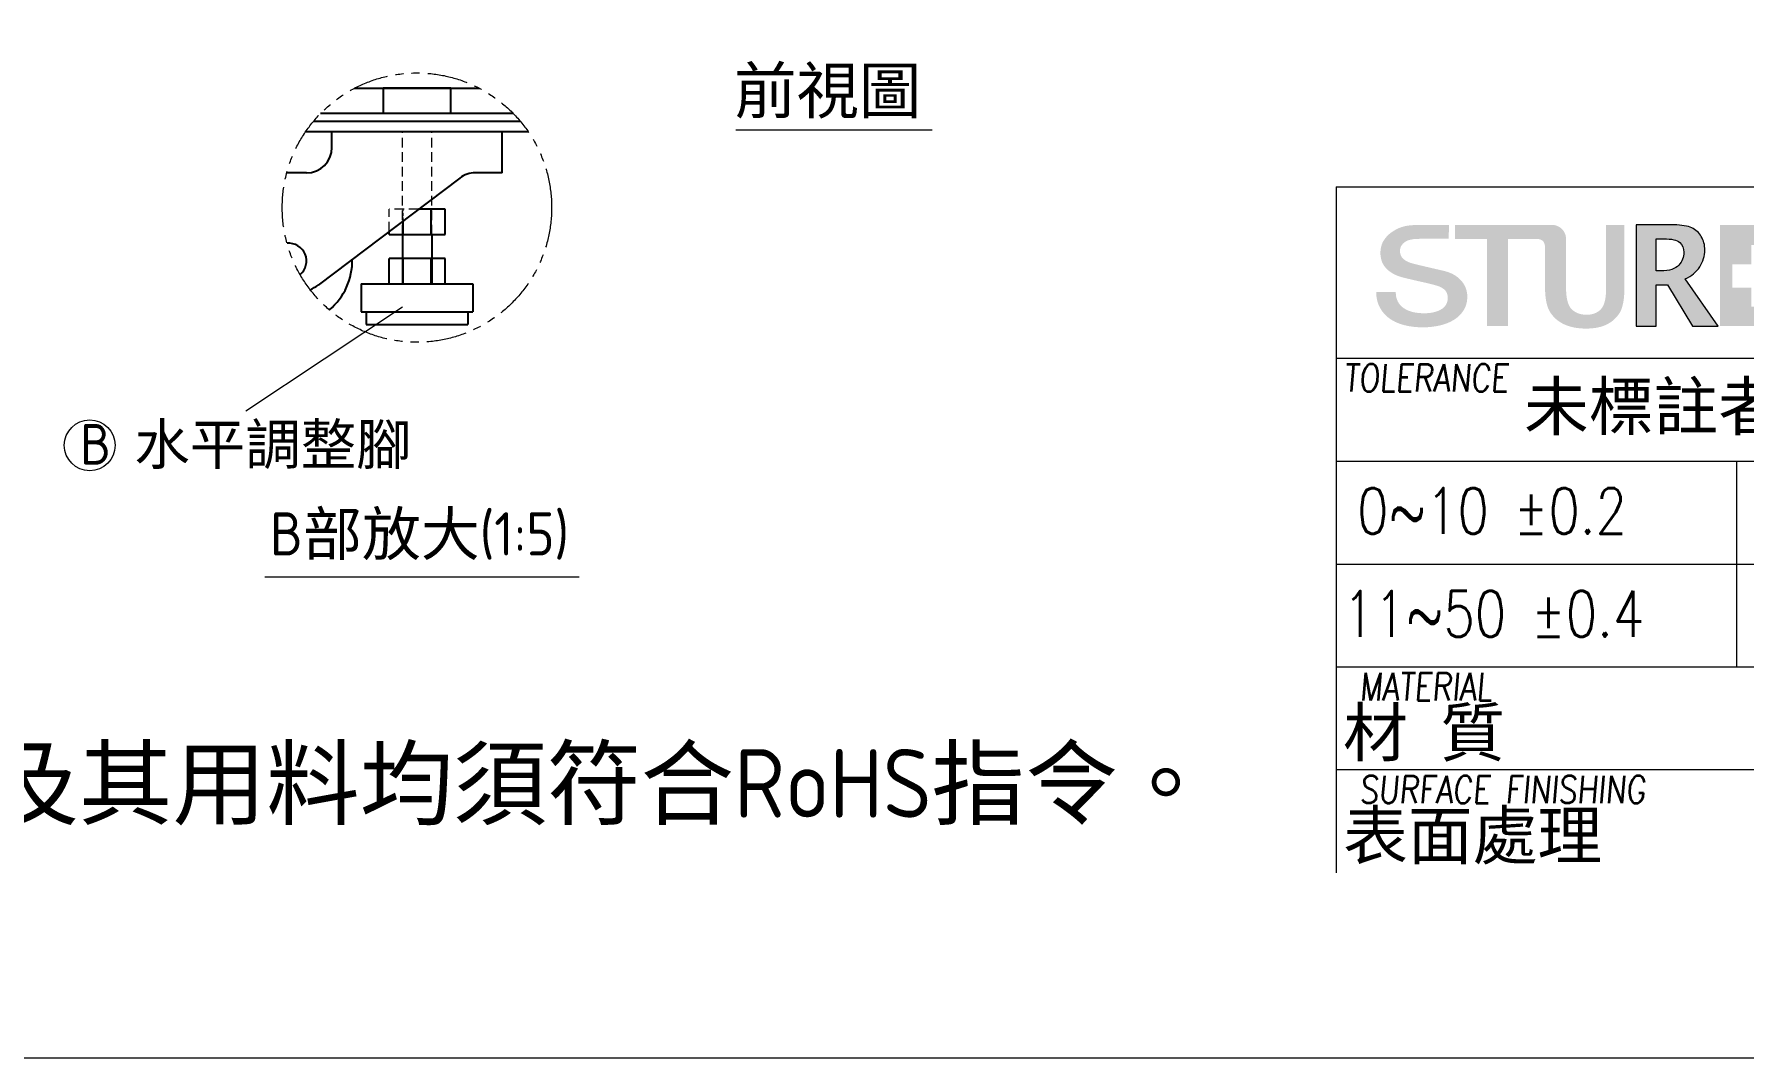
# Model space of a CAD drawing. Header units: millimetres. Extents: x -215875 to 13185, y -2277 to 9270.
# Drawn here: x 4454 to 7818, y 0 to 2014 of the extents above; entities that cross this region are included whole.
import ezdxf

# ---------------------------------------------------------------- set-up
doc = ezdxf.new("R2010")
doc.units = ezdxf.units.MM
doc.header["$MEASUREMENT"] = 0
doc.linetypes.add('HIDDEN', pattern=[9.525, 6.35, -3.175])
doc.linetypes.add('PHANTOM2', pattern=[31.75, 15.875, -3.175, 3.175, -3.175, 3.175, -3.175])
doc.layers.get('0').update_dxf_attribs({"lineweight": 25})
for name, color, linetype, lineweight in [('D', 3, 'Continuous', 13), ('F', 7, 'Continuous', 15), ('H', 2, 'HIDDEN', 15)]:
    doc.layers.add(name, color=color, linetype=linetype, lineweight=lineweight)
doc.styles.get("Standard").update_dxf_attribs({"font": 'KAIU.TTF'})
doc.styles.add('STU25', font='isocp2.shx')
doc.styles.add('Text', font='romans.shx', dxfattribs={"width": 0.8, "oblique": 10})

# ---------------------------------------------------------------- blocks, each defined once
blk = doc.blocks.new('新駿LOGO')
at = {"layer": 'F'}
h = blk.add_hatch(color=256, dxfattribs=at)
edge = h.paths.add_edge_path()
edge.add_spline(control_points=[(-529.051, -442.142), (-529.051, -442.306), (-529.019, -442.447), (-528.955, -442.564), (-528.891, -442.681), (-528.802, -442.776), (-528.688, -442.851), (-528.574, -442.925), (-528.443, -442.98), (-528.294, -443.014), (-528.146, -443.048), (-527.986, -443.065), (-527.812, -443.065), (-527.625, -443.065), (-527.465, -443.046), (-527.333, -443.008), (-527.2, -442.969), (-527.093, -442.92), (-527.011, -442.86), (-526.929, -442.799), (-526.87, -442.73), (-526.833, -442.652), (-526.797, -442.573), (-526.778, -442.494), (-526.778, -442.413), (-526.778, -442.248), (-526.821, -442.126), (-526.905, -442.048), (-526.99, -441.97), (-527.082, -441.914), (-527.182, -441.882), (-527.356, -441.826), (-527.558, -441.773), (-527.788, -441.722), (-528.018, -441.672), (-528.302, -441.606), (-528.64, -441.526), (-528.85, -441.478), (-529.024, -441.415), (-529.164, -441.336), (-529.303, -441.257), (-529.413, -441.17), (-529.495, -441.074), (-529.578, -440.977), (-529.636, -440.874), (-529.67, -440.766), (-529.704, -440.657), (-529.721, -440.546), (-529.721, -440.434), (-529.721, -440.216), (-529.67, -440.028), (-529.567, -439.869), (-529.464, -439.71), (-529.329, -439.579), (-529.16, -439.474), (-528.991, -439.37), (-528.855, -439.306), (-528.64, -439.256), (-528.426, -439.205), (-528.133, -439.204), (-527.915, -439.204), (-527.659, -439.204), (-526.729, -439.204), (-526.729, -439.204), (-526.729, -439.204), (-526.732, -439.805), (-526.732, -439.805), (-526.732, -439.805), (-528.141, -439.796), (-528.282, -439.825), (-528.386, -439.847), (-528.478, -439.858), (-528.565, -439.9), (-528.651, -439.942), (-528.723, -439.999), (-528.78, -440.072), (-528.837, -440.144), (-528.866, -440.235), (-528.866, -440.343), (-528.866, -440.496), (-528.812, -440.616), (-528.705, -440.702), (-528.598, -440.789), (-528.458, -440.854), (-528.284, -440.898), (-528.266, -440.902), (-528.194, -440.919), (-528.069, -440.95), (-527.943, -440.98), (-527.803, -441.013), (-527.648, -441.049), (-527.493, -441.086), (-527.341, -441.121), (-527.193, -441.155), (-527.044, -441.189), (-526.938, -441.214), (-526.874, -441.231), (-526.715, -441.275), (-526.576, -441.335), (-526.457, -441.411), (-526.338, -441.488), (-526.239, -441.575), (-526.159, -441.674), (-526.079, -441.773), (-526.02, -441.878), (-525.981, -441.991), (-525.943, -442.103), (-525.923, -442.216), (-525.923, -442.329), (-525.923, -442.57), (-525.979, -442.776), (-526.091, -442.947), (-526.203, -443.118), (-526.349, -443.258), (-526.532, -443.366), (-526.715, -443.476), (-526.922, -443.555), (-527.155, -443.605), (-527.388, -443.655), (-527.625, -443.681), (-527.867, -443.681), (-528.145, -443.681), (-528.408, -443.65), (-528.653, -443.59), (-528.9, -443.53), (-529.115, -443.437), (-529.297, -443.313), (-529.48, -443.188), (-529.626, -443.028), (-529.735, -442.833), (-529.845, -442.637), (-529.902, -442.407), (-529.906, -442.142), (-529.906, -442.142), (-529.051, -442.142), (-529.051, -442.142)], knot_values=[0, 0, 0, 0, 1, 1, 1, 2, 2, 2, 3, 3, 3, 4, 4, 4, 5, 5, 5, 6, 6, 6, 7, 7, 7, 8, 8, 8, 9, 9, 9, 10, 10, 10, 11, 11, 11, 12, 12, 12, 13, 13, 13, 14, 14, 14, 15, 15, 15, 16, 16, 16, 17, 17, 17, 18, 18, 18, 19, 19, 19, 20, 20, 20, 21, 21, 21, 22, 22, 22, 23, 23, 23, 24, 24, 24, 25, 25, 25, 26, 26, 26, 27, 27, 27, 28, 28, 28, 29, 29, 29, 30, 30, 30, 31, 31, 31, 32, 32, 32, 33, 33, 33, 34, 34, 34, 35, 35, 35, 36, 36, 36, 37, 37, 37, 38, 38, 38, 39, 39, 39, 40, 40, 40, 41, 41, 41, 42, 42, 42, 43, 43, 43, 44, 44, 44, 45, 45, 45, 45], degree=3, periodic=0)
edge = h.paths.add_edge_path()
edge.add_spline(control_points=[(-522.525, -440.141), (-522.54, -440.04), (-522.569, -439.94), (-522.628, -439.896), (-522.768, -439.792), (-522.902, -439.814), (-522.902, -439.814), (-522.902, -439.814), (-523.024, -439.814), (-523.024, -439.814), (-523.024, -439.814), (-524.139, -439.814), (-524.139, -439.814), (-524.139, -439.814), (-524.139, -443.624), (-524.139, -443.624), (-524.139, -443.624), (-525.057, -443.624), (-525.057, -443.624), (-525.057, -443.624), (-525.057, -439.814), (-525.057, -439.814), (-525.057, -439.814), (-526.468, -439.814), (-526.468, -439.814), (-526.468, -439.814), (-526.468, -439.204), (-526.468, -439.204), (-526.468, -439.204), (-522.387, -439.204), (-522.387, -439.204)], knot_values=[5.578051, 5.578051, 5.578051, 5.578051, 6, 6, 6, 7, 7, 7, 8, 8, 8, 9, 9, 9, 10, 10, 10, 11, 11, 11, 12, 12, 12, 13, 13, 13, 14, 14, 14, 15, 15, 15, 15], degree=3, periodic=0)
edge.add_spline(control_points=[(-522.396, -439.204), (-522.311, -439.204), (-522.216, -439.204), (-522.216, -439.204), (-522.216, -439.204), (-521.96, -439.187), (-521.763, -439.406), (-521.582, -439.606), (-521.607, -439.851), (-521.607, -439.851), (-521.607, -439.851), (-521.607, -441.917), (-521.607, -441.917), (-521.607, -442.407), (-521.523, -442.732), (-521.357, -442.891), (-521.191, -443.051), (-520.975, -443.131), (-520.71, -443.131), (-520.449, -443.131), (-520.242, -443.052), (-520.087, -442.894), (-519.933, -442.736), (-519.855, -442.433), (-519.855, -441.982), (-519.855, -441.982), (-519.855, -439.204), (-519.855, -439.204), (-519.855, -439.204), (-519.054, -439.204), (-519.054, -439.204), (-519.054, -439.204), (-519.054, -441.919), (-519.054, -441.919), (-519.054, -442.431), (-519.119, -442.798), (-519.247, -443.02), (-519.375, -443.242), (-519.561, -443.417), (-519.804, -443.544), (-520.047, -443.671), (-520.354, -443.735), (-520.727, -443.735), (-521.094, -443.735), (-521.408, -443.676), (-521.671, -443.558), (-521.933, -443.439), (-522.142, -443.263), (-522.295, -443.029), (-522.448, -442.795), (-522.525, -442.422), (-522.525, -441.91), (-522.525, -441.91), (-522.525, -440.923), (-522.525, -440.141)], knot_values=[0.44538, 0.44538, 0.44538, 0.44538, 1, 1, 1, 2, 2, 2, 3, 3, 3, 4, 4, 4, 5, 5, 5, 6, 6, 6, 7, 7, 7, 8, 8, 8, 9, 9, 9, 10, 10, 10, 11, 11, 11, 12, 12, 12, 13, 13, 13, 14, 14, 14, 15, 15, 15, 16, 16, 16, 17, 17, 17, 17.603917, 17.603917, 17.603917, 17.603917], degree=3, periodic=0)
h = blk.add_hatch(color=256, dxfattribs=at)
edge = h.paths.add_edge_path()
edge.add_spline(control_points=[(-522.216, -439.204), (-522.216, -439.204), (-526.468, -439.204), (-526.468, -439.204)], knot_values=[14, 14, 14, 14, 15, 15, 15, 15], degree=3, periodic=0)
edge.add_spline(control_points=[(-526.468, -439.204), (-526.468, -439.204), (-526.468, -439.814), (-526.468, -439.814)], knot_values=[13, 13, 13, 13, 14, 14, 14, 14], degree=3, periodic=0)
edge.add_spline(control_points=[(-526.468, -439.814), (-526.468, -439.814), (-525.057, -439.814), (-525.057, -439.814)], knot_values=[12, 12, 12, 12, 13, 13, 13, 13], degree=3, periodic=0)
edge.add_spline(control_points=[(-525.057, -439.814), (-525.057, -439.814), (-525.057, -443.624), (-525.057, -443.624)], knot_values=[11, 11, 11, 11, 12, 12, 12, 12], degree=3, periodic=0)
edge.add_spline(control_points=[(-525.057, -443.624), (-525.057, -443.624), (-524.139, -443.624), (-524.139, -443.624)], knot_values=[10, 10, 10, 10, 11, 11, 11, 11], degree=3, periodic=0)
edge.add_spline(control_points=[(-524.139, -443.624), (-524.139, -443.624), (-524.139, -439.814), (-524.139, -439.814)], knot_values=[9, 9, 9, 9, 10, 10, 10, 10], degree=3, periodic=0)
edge.add_spline(control_points=[(-524.139, -439.814), (-524.139, -439.814), (-523.024, -439.814), (-523.024, -439.814)], knot_values=[8, 8, 8, 8, 9, 9, 9, 9], degree=3, periodic=0)
edge.add_spline(control_points=[(-523.024, -439.814), (-523.024, -439.814), (-522.902, -439.814), (-522.902, -439.814)], knot_values=[7, 7, 7, 7, 8, 8, 8, 8], degree=3, periodic=0)
edge.add_spline(control_points=[(-522.902, -439.814), (-522.902, -439.814), (-522.768, -439.792), (-522.628, -439.896)], knot_values=[6, 6, 6, 6, 7, 7, 7, 7], degree=3, periodic=0)
edge.add_spline(control_points=[(-522.628, -439.896), (-522.569, -439.94), (-522.54, -440.04), (-522.525, -440.141)], knot_values=[5.578051, 5.578051, 5.578051, 5.578051, 6, 6, 6, 6], degree=3, periodic=0)
edge.add_spline(control_points=[(-522.525, -440.141), (-522.525, -440.923), (-522.525, -441.91), (-522.525, -441.91)], knot_values=[17, 17, 17, 17, 17.603917, 17.603917, 17.603917, 17.603917], degree=3, periodic=0)
edge.add_spline(control_points=[(-522.525, -441.91), (-522.525, -442.422), (-522.448, -442.795), (-522.295, -443.029)], knot_values=[16, 16, 16, 16, 17, 17, 17, 17], degree=3, periodic=0)
edge.add_spline(control_points=[(-522.295, -443.029), (-522.142, -443.263), (-521.933, -443.439), (-521.671, -443.558)], knot_values=[15, 15, 15, 15, 16, 16, 16, 16], degree=3, periodic=0)
edge.add_spline(control_points=[(-521.671, -443.558), (-521.408, -443.676), (-521.094, -443.735), (-520.727, -443.735)], knot_values=[14, 14, 14, 14, 15, 15, 15, 15], degree=3, periodic=0)
edge.add_spline(control_points=[(-520.727, -443.735), (-520.354, -443.735), (-520.047, -443.671), (-519.804, -443.544)], knot_values=[13, 13, 13, 13, 14, 14, 14, 14], degree=3, periodic=0)
edge.add_spline(control_points=[(-519.804, -443.544), (-519.561, -443.417), (-519.375, -443.242), (-519.247, -443.02)], knot_values=[12, 12, 12, 12, 13, 13, 13, 13], degree=3, periodic=0)
edge.add_spline(control_points=[(-519.247, -443.02), (-519.119, -442.798), (-519.054, -442.431), (-519.054, -441.919)], knot_values=[11, 11, 11, 11, 12, 12, 12, 12], degree=3, periodic=0)
edge.add_spline(control_points=[(-519.054, -441.919), (-519.054, -441.919), (-519.054, -439.204), (-519.054, -439.204)], knot_values=[10, 10, 10, 10, 11, 11, 11, 11], degree=3, periodic=0)
edge.add_spline(control_points=[(-519.054, -439.204), (-519.054, -439.204), (-519.855, -439.204), (-519.855, -439.204)], knot_values=[9, 9, 9, 9, 10, 10, 10, 10], degree=3, periodic=0)
edge.add_spline(control_points=[(-519.855, -439.204), (-519.855, -439.204), (-519.855, -441.982), (-519.855, -441.982)], knot_values=[8, 8, 8, 8, 9, 9, 9, 9], degree=3, periodic=0)
edge.add_spline(control_points=[(-519.855, -441.982), (-519.855, -442.433), (-519.933, -442.736), (-520.087, -442.894)], knot_values=[7, 7, 7, 7, 8, 8, 8, 8], degree=3, periodic=0)
edge.add_spline(control_points=[(-520.087, -442.894), (-520.242, -443.052), (-520.449, -443.131), (-520.71, -443.131)], knot_values=[6, 6, 6, 6, 7, 7, 7, 7], degree=3, periodic=0)
edge.add_spline(control_points=[(-520.71, -443.131), (-520.975, -443.131), (-521.191, -443.051), (-521.357, -442.891)], knot_values=[5, 5, 5, 5, 6, 6, 6, 6], degree=3, periodic=0)
edge.add_spline(control_points=[(-521.357, -442.891), (-521.523, -442.732), (-521.607, -442.407), (-521.607, -441.917)], knot_values=[4, 4, 4, 4, 5, 5, 5, 5], degree=3, periodic=0)
edge.add_spline(control_points=[(-521.607, -441.917), (-521.607, -441.917), (-521.607, -439.851), (-521.607, -439.851)], knot_values=[3, 3, 3, 3, 4, 4, 4, 4], degree=3, periodic=0)
edge.add_spline(control_points=[(-521.607, -439.851), (-521.607, -439.851), (-521.582, -439.606), (-521.763, -439.406)], knot_values=[2, 2, 2, 2, 3, 3, 3, 3], degree=3, periodic=0)
edge.add_spline(control_points=[(-521.763, -439.406), (-521.96, -439.187), (-522.216, -439.204), (-522.216, -439.204)], knot_values=[1, 1, 1, 1, 2, 2, 2, 2], degree=3, periodic=0)
h = blk.add_hatch(color=256, dxfattribs=at)
edge = h.paths.add_edge_path()
edge.add_spline(control_points=[(-518.536, -443.624), (-518.536, -443.624), (-518.536, -439.204), (-518.536, -439.204), (-518.536, -439.204), (-516.884, -439.204), (-516.884, -439.204), (-516.545, -439.204), (-516.288, -439.246), (-516.111, -439.33), (-515.934, -439.415), (-515.794, -439.544), (-515.692, -439.716), (-515.59, -439.888), (-515.538, -440.082), (-515.538, -440.299), (-515.538, -440.557), (-515.613, -440.802), (-515.762, -441.032), (-515.912, -441.261), (-516.122, -441.437), (-516.394, -441.558), (-516.394, -441.558), (-514.952, -443.624), (-514.952, -443.624), (-514.952, -443.624), (-516.071, -443.624), (-516.071, -443.624), (-516.071, -443.624), (-517.172, -441.815), (-517.172, -441.815), (-517.172, -441.815), (-517.672, -441.815), (-517.672, -441.815), (-517.672, -441.815), (-517.672, -443.624), (-517.672, -443.624), (-517.672, -443.624), (-518.536, -443.624), (-518.536, -443.624)], knot_values=[0, 0, 0, 0, 1, 1, 1, 2, 2, 2, 3, 3, 3, 4, 4, 4, 5, 5, 5, 6, 6, 6, 7, 7, 7, 8, 8, 8, 9, 9, 9, 10, 10, 10, 11, 11, 11, 12, 12, 12, 13, 13, 13, 13], degree=3, periodic=0)
edge = h.paths.add_edge_path(flags=16)
edge.add_spline(control_points=[(-517.672, -441.21), (-517.672, -441.21), (-517.462, -441.21), (-517.462, -441.21), (-517.084, -441.21), (-516.822, -441.127), (-516.676, -440.962), (-516.53, -440.796), (-516.456, -440.609), (-516.456, -440.4), (-516.456, -440.219), (-516.515, -440.075), (-516.633, -439.968), (-516.751, -439.862), (-516.991, -439.809), (-517.351, -439.809), (-517.351, -439.809), (-517.672, -439.809), (-517.672, -439.809), (-517.672, -439.809), (-517.672, -441.21), (-517.672, -441.21)], knot_values=[0, 0, 0, 0, 1, 1, 1, 2, 2, 2, 3, 3, 3, 4, 4, 4, 5, 5, 5, 6, 6, 6, 7, 7, 7, 7], degree=3, periodic=0)
h = blk.add_hatch(color=256, dxfattribs=at)
edge = h.paths.add_edge_path()
edge.add_spline(control_points=[(-514.869, -439.204), (-514.869, -439.204), (-514.869, -443.624), (-514.869, -443.624)], knot_values=[0, 0, 0, 0, 1, 1, 1, 1], degree=3, periodic=0)
edge.add_spline(control_points=[(-514.869, -443.624), (-514.869, -443.624), (-513.047, -443.624), (-513.047, -443.624)], knot_values=[8, 8, 8, 8, 9, 9, 9, 9], degree=3, periodic=0)
edge.add_spline(control_points=[(-513.047, -443.624), (-512.514, -443.624), (-512.094, -443.524), (-511.788, -443.322)], knot_values=[7, 7, 7, 7, 8, 8, 8, 8], degree=3, periodic=0)
edge.add_spline(control_points=[(-511.788, -443.322), (-511.48, -443.121), (-511.247, -442.847), (-511.087, -442.501)], knot_values=[6, 6, 6, 6, 7, 7, 7, 7], degree=3, periodic=0)
edge.add_spline(control_points=[(-511.087, -442.501), (-510.927, -442.155), (-510.846, -441.761), (-510.846, -441.321)], knot_values=[5, 5, 5, 5, 6, 6, 6, 6], degree=3, periodic=0)
edge.add_spline(control_points=[(-510.846, -441.321), (-510.846, -440.871), (-510.931, -440.488), (-511.099, -440.17)], knot_values=[4, 4, 4, 4, 5, 5, 5, 5], degree=3, periodic=0)
edge.add_spline(control_points=[(-511.099, -440.17), (-511.267, -439.852), (-511.493, -439.612), (-511.777, -439.448)], knot_values=[3, 3, 3, 3, 4, 4, 4, 4], degree=3, periodic=0)
edge.add_spline(control_points=[(-511.777, -439.448), (-512.061, -439.285), (-512.457, -439.204), (-512.967, -439.204)], knot_values=[2, 2, 2, 2, 3, 3, 3, 3], degree=3, periodic=0)
edge.add_spline(control_points=[(-512.967, -439.204), (-512.967, -439.204), (-514.869, -439.204), (-514.869, -439.204)], knot_values=[1, 1, 1, 1, 2, 2, 2, 2], degree=3, periodic=0)
h.paths.add_polyline_path([(-514.335, -441.95), (-513.511, -441.95), (-513.511, -442.773), (-512.482, -442.773), (-512.482, -441.95), (-511.637, -441.95), (-511.637, -440.92), (-512.482, -440.92), (-512.482, -440.074), (-513.511, -440.074), (-513.511, -440.92), (-514.335, -440.92)], flags=16)
at = {"layer": 'F', "lineweight": 0}
for points, knots in [([(-518.536, -443.624), (-518.536, -443.624), (-518.536, -439.204), (-518.536, -439.204), (-518.536, -439.204), (-516.884, -439.204), (-516.884, -439.204), (-516.545, -439.204), (-516.288, -439.246), (-516.111, -439.33), (-515.934, -439.415), (-515.794, -439.544), (-515.692, -439.716), (-515.59, -439.888), (-515.538, -440.082), (-515.538, -440.299), (-515.538, -440.557), (-515.613, -440.802), (-515.762, -441.032), (-515.912, -441.261), (-516.122, -441.437), (-516.394, -441.558), (-516.394, -441.558), (-514.952, -443.624), (-514.952, -443.624), (-514.952, -443.624), (-516.071, -443.624), (-516.071, -443.624), (-516.071, -443.624), (-517.172, -441.815), (-517.172, -441.815), (-517.172, -441.815), (-517.672, -441.815), (-517.672, -441.815), (-517.672, -441.815), (-517.672, -443.624), (-517.672, -443.624), (-517.672, -443.624), (-518.536, -443.624), (-518.536, -443.624)], [0, 0, 0, 0, 1, 1, 1, 2, 2, 2, 3, 3, 3, 4, 4, 4, 5, 5, 5, 6, 6, 6, 7, 7, 7, 8, 8, 8, 9, 9, 9, 10, 10, 10, 11, 11, 11, 12, 12, 12, 13, 13, 13, 13]), ([(-517.672, -441.21), (-517.672, -441.21), (-517.462, -441.21), (-517.462, -441.21), (-517.084, -441.21), (-516.822, -441.127), (-516.676, -440.962), (-516.53, -440.796), (-516.456, -440.609), (-516.456, -440.4), (-516.456, -440.219), (-516.515, -440.075), (-516.633, -439.968), (-516.751, -439.862), (-516.991, -439.809), (-517.351, -439.809), (-517.351, -439.809), (-517.672, -439.809), (-517.672, -439.809), (-517.672, -439.809), (-517.672, -441.21), (-517.672, -441.21)], [0, 0, 0, 0, 1, 1, 1, 2, 2, 2, 3, 3, 3, 4, 4, 4, 5, 5, 5, 6, 6, 6, 7, 7, 7, 7])]:
    blk.add_open_spline(points, degree=3, knots=knots, dxfattribs=at)

msp = doc.modelspace()

# ---------------------------------------------------------------- linework, layer by layer
for p, q in [((5084.574, 1907.794), (5329.904, 1907.794)), ((4988.728, 1822.794), (5425.75, 1822.794)), ((5040.001, 1791.184), (5040.001, 1822.794)), ((5375.001, 1741.184), (5375.001, 1822.794)), ((4990.001, 1741.184), (4951.22, 1741.184)), ((5291.627, 1731.084), (5012.699, 1520.443)), ((5375.001, 1741.184), (5321.76, 1741.184)), ((5262.501, 1669.896), (5210.602, 1669.896)), ((5235.001, 1619.896), (5235.001, 1669.896)), ((5262.501, 1619.896), (5262.501, 1669.896)), ((5152.501, 1619.896), (5152.501, 1626.019)), ((5152.501, 1619.896), (5262.501, 1619.896)), ((5178.751, 1619.896), (5178.751, 1522.794)), ((5180.001, 1619.896), (5180.001, 1646.786)), ((5236.251, 1619.896), (5236.251, 1522.794)), ((5152.501, 1522.794), (5152.501, 1572.794)), ((5262.501, 1572.794), (5152.501, 1572.794)), ((5180.001, 1522.794), (5180.001, 1572.794)), ((5235.001, 1522.794), (5235.001, 1572.794)), ((5262.501, 1522.794), (5262.501, 1572.794)), ((5097.501, 1522.794), (5097.501, 1467.794)), ((5097.501, 1522.794), (5317.501, 1522.794)), ((5152.501, 1522.794), (5262.501, 1522.794)), ((5317.501, 1522.794), (5317.501, 1467.794)), ((5097.501, 1467.794), (5317.501, 1467.794)), ((5107.501, 1467.794), (5107.501, 1442.794)), ((5307.501, 1467.794), (5307.501, 1442.794)), ((5107.501, 1442.794), (5307.501, 1442.794))]:
    msp.add_line(p, q)
at = {"linetype": 'Continuous'}
for p, q in [((5273.896, 1907.794), (5141.106, 1907.794)), ((5141.106, 1907.794), (5141.106, 1857.794)), ((5273.896, 1857.794), (5273.896, 1907.794)), ((5397.061, 1857.794), (5017.418, 1857.794)), ((5003.885, 1842.794), (5410.593, 1842.794))]:
    msp.add_line(p, q, dxfattribs=at)
for centre, radius, start, end in [((4990.001, 1791.184), 50, 270, 0), ((5321.76, 1691.184), 50, 90, 127.059372), ((4955.001, 1567.794), 35, 309.968848, 95.288708), ((4955.001, 1567.794), 125, 309.740022, 1.576252), ((4967.501, 1580.294), 75, 293.327682, 307.059372)]:
    msp.add_arc(centre, radius, start, end)
at = {"layer": 'D'}
for p, q in [((5834.425, 1826.121), (6220.856, 1826.121)), ((4907.75, 946.487), (5526.23, 946.487))]:
    msp.add_line(p, q, dxfattribs=at)
at = {"layer": 'D', "linetype": 'Continuous'}
msp.add_line((5178.597, 1476.898), (4870.552, 1272.558), dxfattribs=at)
at = {"layer": 'D', "color": 11, "linetype": 'PHANTOM2', "ltscale": 5}
msp.add_circle((5207.239, 1672.939), 264.959, dxfattribs=at)
at = {"layer": 'D'}
msp.add_circle((4563.567, 1205.181), 50, dxfattribs=at)
at = {"layer": 'F', "color": 7}
for p, q in [((7015.979, 1714.021), (12910.979, 1714.021)), ((7015.979, 1376.521), (12910.979, 1376.521)), ((7015.979, 1174.021), (10255.979, 1174.021)), ((7803.479, 1174.021), (7803.479, 769.021)), ((7015.979, 971.521), (12910.979, 971.521)), ((7015.979, 769.021), (12910.979, 769.021)), ((12910.979, 566.521), (7015.979, 566.521))]:
    msp.add_line(p, q, dxfattribs=at)
at = {"layer": 'F'}
msp.add_line((7015.979, 1714.021), (7015.979, 364.021), dxfattribs=at)
at = {"layer": 'F', "color": 6}
msp.add_lwpolyline([(0, 9270), (0, 0), (13185, 0), (13185, 9270)], close=True, dxfattribs=at)
at = {"layer": 'H', "ltscale": 3}
for p, q in [((5178.751, 1619.896), (5178.751, 1822.794)), ((5236.251, 1619.896), (5236.251, 1822.794)), ((5152.501, 1626.019), (5152.501, 1669.896)), ((5210.602, 1669.896), (5152.501, 1669.896))]:
    msp.add_line(p, q, dxfattribs=at)
at = {"layer": 'H'}
msp.add_line((5180.001, 1646.786), (5180.001, 1669.896), dxfattribs=at)

# ---------------------------------------------------------------- block references
at = {"xscale": 45, "yscale": 45, "zscale": 45}
msp.add_blockref('新駿LOGO', (30940.18, 21402.939), dxfattribs=at)

# ---------------------------------------------------------------- texts
at = {"insert": (3437.323, 607.686), "char_height": 135.00867, "attachment_point": 1, "style": 'STU25'}
msp.add_mtext('{\\f標楷體|b0|i0|c136|p65;註：本零件及其用料均須符合}RoHS{\\f標楷體|b0|i0|c136|p65;指令。}', dxfattribs=at)
at = {"layer": 'D', "insert": (5831.251, 1948.229), "char_height": 90, "attachment_point": 1}
msp.add_mtext('{\\C11;前視圖}', dxfattribs=at)
at = {"layer": 'D', "color": 11, "attachment_point": 1}
for s, insert, char_height in [('{\\Fisocp2.shx;\\C3;B \\f標楷體|b0|i0|c136|p65;水平調整腳}', (4544.367, 1247.219), 80), ('{\\Fisocp2.shx;B}部放大{\\Fisocp2.shx;(1:5)}', (4917.984, 1073.457), 85)]:
    msp.add_mtext(s, dxfattribs=dict(at, insert=insert, char_height=char_height))
at = {"layer": 'F', "color": 1, "lineweight": 15, "style": 'Text', "oblique": 5, "width": 0.8}
for s, p in [('TOLERANCE', (7030.215, 1310.859)), ('MATERIAL', (7061.27, 703.359)), ('SURFACE FINISHING', (7061.27, 500.859))]:
    msp.add_text(s, height=54, dxfattribs=at).set_placement(p)
at = {"layer": 'F', "lineweight": -3}
for s, p in [('未標註者一般公差表', (7385.183, 1235.261)), ('材 質', (7029.251, 593.524)), ('表面處理', (7029.251, 391.024))]:
    msp.add_text(s, height=93.4085, dxfattribs=at).set_placement(p)
at = {"layer": 'F', "lineweight": 20, "style": 'Text', "width": 0.8}
for s, p in [('0~10 ±0.2', (7056.741, 1031.022)), ('11~50 ±0.4', (7029.164, 828.522))]:
    msp.add_text(s, height=90, dxfattribs=at).set_placement(p)

doc.saveas('drawing.dxf')
